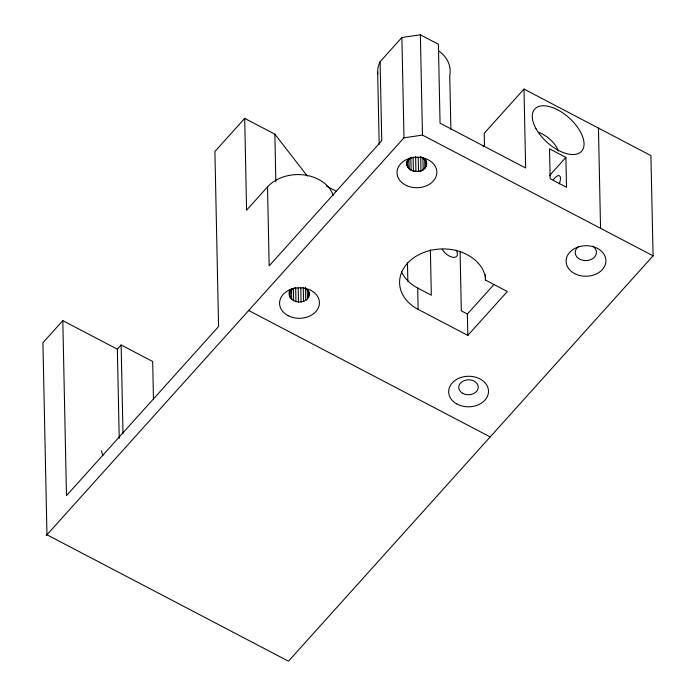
<?xml version="1.0" encoding="UTF-8"?>
<svg xmlns="http://www.w3.org/2000/svg" width="696" height="696" viewBox="0 0 696 696"><rect width="100%" height="100%" fill="white"/><g stroke="black" fill="none" stroke-linecap="round" stroke-linejoin="round"><path stroke-width="1.04" d="M406.882 160.994C404.776 170.05 416.73 174.139 423.168 169.754L426.082 166.509C427.97 162.212 424.464 157.67 420.201 156.922M289.901 289.832C284.264 304.552 311.495 306.727 309.181 291.807M426.57 161.324L426.639 164.56L424.899 168.275C419.375 174.731 404.498 171.016 407.412 161.359L410.344 158.105M289.954 291.989L291.145 290.215L295.078 287.631M307.371 176.097L274.868 134.18L244.705 118.39L214.907 151.493L218.57 326.537L66.485 495.639L62.805 320.647L117.354 349.192L119.225 438.315M62.805 320.647L42.917 342.754L46.963 534.772L46.223 535.589M117.354 349.192L121.139 344.972L152.676 361.494L153.477 399.53M333.254 195.463A36.723 28.127 -1.2 0 0 304.213 174.957A36.723 28.127 -1.2 0 0 267.516 186.911L246.567 210.192L244.705 118.39M377.771 73.924A36.27 27.779 -1.2 0 1 380.103 61.727L401.879 37.514L420.367 34.8L438.402 44.239L440.055 123.201L525.645 168.006L523.992 89.053L650.908 155.6L653.083 255.815L288.475 661.2L46.963 534.772L403.985 137.817L422.463 135.094L653.083 255.815M523.992 89.053L484.225 133.275L484.468 145.22L483.067 146.786M549.344 175.801L565.883 157.409L549.527 148.848L550.153 178.724L566.509 187.285L565.883 157.409M467.825 335.394L507.314 291.502L485.503 280.079C485.042 264.976 470.835 254.519 457.368 250.76A43.169 33.069 -1.2 0 0 404.393 267.177A43.169 33.069 -1.2 0 0 418.139 309.381L467.825 335.394L467.373 314.053L493.942 284.525M411.275 157.809L408.604 159.584L407.308 161.977L406.969 165.309M326.537 186.128L336.116 191.139M401.392 271.544A43.169 33.069 -1.2 0 0 417.687 288.04L431.329 295.182L430.372 249.786M248.672 310.494L490.193 436.923M467.373 314.053L461.326 310.886L460.082 251.439M421.767 157.426L425.317 160.184L426.639 164.56M305.005 288.179L308.337 291.163L309.25 295.043M101.338 450.712L102.877 455.645M598.447 128.029L600.552 228.323M485.39 274.685L485.503 280.079M450.895 129.508L449.755 75.429A36.27 27.779 -1.2 0 0 438.436 50.764M425.952 160.019L426.082 166.509M424.699 158.558L424.899 168.275M420.367 34.8L422.463 135.094M422.916 157.879L423.168 169.754M420.689 156.809L420.984 170.851M418.226 157.435L418.522 171.477M415.608 156.469L415.93 171.59M417.687 288.04L418.139 309.381M413.093 157.122L413.38 171.155M410.797 157.287L411.075 170.242M408.926 158.088L409.152 168.876M407.604 159.636L407.769 167.188M407.473 262.905L407.856 281.28M401.879 37.514L403.985 137.817M380.103 61.727L381.756 140.688L269.169 265.863L267.516 186.911M377.658 71.879L379.181 144.342M308.563 290.519L308.693 297.001M307.327 290.145L307.501 298.775M305.483 287.309L305.753 300.263M303.273 287.326L303.569 301.359M300.794 287.953L301.09 301.994M298.201 288.074L298.497 302.108M295.661 287.674L295.957 301.707M293.39 288.936L293.642 300.811M291.493 288.692L291.72 299.489M290.154 290.267L290.31 297.827M289.432 291.615L289.519 295.93M274.868 134.18L275.834 181.7M121.139 344.972L123.001 433.591M553.198 180.012A9.961 3.741 -62.4 0 1 559.514 175.792A9.961 3.741 -62.4 0 1 559.236 183.84M456.272 250.195A9.961 5.203 42 0 1 455.132 257.242L453.461 257.372A9.961 5.203 42 0 1 445.275 253.092L443.561 251.186A9.961 5.203 42 0 1 442.238 249.177M538.513 132.414A19.923 10.396 42 0 1 542.741 134.197L546.986 136.851A19.923 10.396 42 0 1 558.418 150.997M592.635 246.132A10.623 8.143 -1.2 0 1 593.801 257.764A10.623 8.143 -1.2 0 1 578.576 258.451A10.623 8.143 -1.2 0 1 578.298 246.775M456.628 403.854A19.923 15.26 -1.2 0 0 488.366 393.197A19.923 15.26 -1.2 0 0 460.761 377.571A19.923 15.26 -1.2 0 0 456.628 403.854M406.751 185.675A19.923 15.26 -1.2 0 0 436.853 172.495A19.923 15.26 -1.2 0 0 407.195 159.236A19.923 15.26 -1.2 0 0 406.751 185.675M462.649 393.292A9.735 7.456 -1.2 0 0 478.161 388.081A9.735 7.456 -1.2 0 0 464.667 380.442A9.735 7.456 -1.2 0 0 462.649 393.292M535.937 128.542A31.546 16.469 42 0 0 580.812 152.032A31.546 16.469 42 0 0 557.74 109.881A31.546 16.469 42 0 0 535.937 128.542M288.135 315.671A19.923 15.26 -1.2 0 0 319.351 304.135A19.923 15.26 -1.2 0 0 291.015 289.292A19.923 15.26 -1.2 0 0 288.135 315.671M574.652 273.615A19.923 15.26 -1.2 0 0 605.868 262.079A19.923 15.26 -1.2 0 0 577.523 247.245A19.923 15.26 -1.2 0 0 574.652 273.615"/></g></svg>
